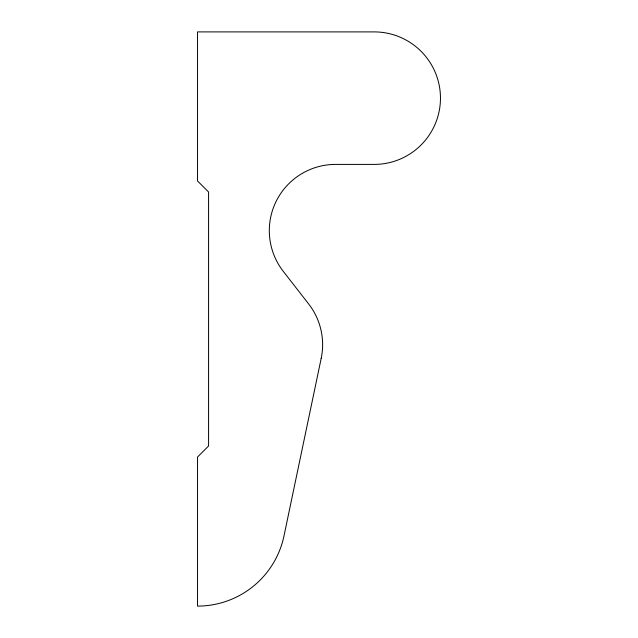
<?xml version="1.0" encoding="UTF-8"?>
<svg xmlns="http://www.w3.org/2000/svg" width="638" height="638" viewBox="0 0 638 638"><rect width="100%" height="100%" fill="white"/><g stroke="black" fill="none" stroke-linecap="round" stroke-linejoin="round"><path stroke-width="0.96" d="M321.209 358.293L283.998 535.88A88.339 88.339 0 0 1 197.533 606.1L197.533 457.031L208.578 445.986L208.578 192.014L197.533 180.969L197.533 31.9L374.211 31.9A66.256 66.256 0 0 1 440.467 98.156A66.256 66.256 0 0 1 374.211 164.405L335.564 164.405A66.256 66.256 0 0 0 283.28 271.357L308.625 303.919A66.368 66.368 0 0 1 321.209 358.293"/></g></svg>
